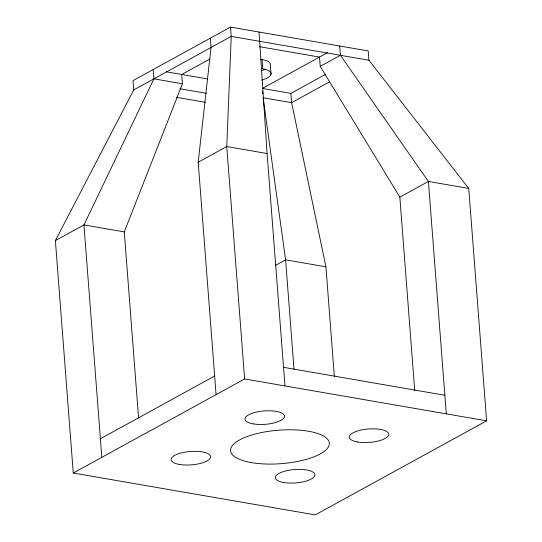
<?xml version="1.0" encoding="UTF-8"?>
<svg xmlns="http://www.w3.org/2000/svg" width="542" height="542" viewBox="0 0 542 542"><rect width="100%" height="100%" fill="white"/><g stroke="black" fill="none" stroke-linecap="round" stroke-linejoin="round"><path stroke-width="0.81" d="M216.075 394.63L198.196 162.227L211.034 47.479L210.316 38.184M138.589 417.95L124.274 231.915L182.437 83.773L181.719 74.478L209.917 59.003M153.196 69.539L153.908 78.834L83.949 224.93L101.828 457.34M55.386 240.607L133.718 89.918L133 80.623L230.513 27.1L368.214 50.934L368.933 60.23L468.735 188.433L486.614 420.836L315.241 514.9L73.265 473.017L55.386 240.607L83.949 224.93L124.274 231.915M133.718 89.918L231.231 36.395L368.933 60.23M327.436 52.73L262.382 88.434L290.898 93.373L325.769 74.234M414.738 390.741L399.84 197.125L320.22 66.381L340.417 55.298L339.698 45.995M329.448 81.903L291.616 102.668L263.094 97.729L285.593 259.835L294.015 369.265M198.196 162.227L226.759 146.55L267.084 153.528L284.97 385.938M275.343 265.465L285.593 259.835L325.925 266.813L334.339 376.25M399.84 197.125L428.404 181.448L468.735 188.433M100.399 438.749L214.646 376.04M73.265 473.017L244.638 378.953L486.614 420.836M259.632 46.72L319.502 57.079L320.22 66.381M166.238 71.795L207.498 78.936M153.908 78.834L182.437 83.773M179.822 88.725L206.427 93.332M176.38 97.303L205.479 102.343M283.541 367.341L444.853 395.267M340.417 55.298L428.404 181.448L446.283 413.858M325.925 266.813L291.616 102.668L290.898 93.373M271.014 74.356L270.295 65.06A19.817 6.714 -4.4 0 0 260.594 59.288M262.037 59.505L262.755 68.807M259.042 32.039L267.084 153.528M262.619 91.537L262.795 93.861M230.513 27.1L231.231 36.395L226.759 146.55L244.638 378.953M261.305 68.583A19.817 6.714 -4.4 0 1 261.861 80.053M265.465 69.213A19.817 6.714 -4.4 0 1 261.867 70.548M179.449 464.44A19.817 6.714 -4.4 0 0 210.553 457.455A19.817 6.714 -4.4 0 0 182.613 452.617A19.817 6.714 -4.4 0 0 179.449 464.44M283.73 482.495A19.817 6.714 -4.4 0 0 314.841 475.503A19.817 6.714 -4.4 0 0 286.894 470.666A19.817 6.714 -4.4 0 0 283.73 482.495M357.584 441.954A19.817 6.714 -4.4 0 0 388.695 434.969A19.817 6.714 -4.4 0 0 360.755 430.131A19.817 6.714 -4.4 0 0 357.584 441.954M253.304 423.905A19.817 6.714 -4.4 0 0 284.408 416.92A19.817 6.714 -4.4 0 0 256.468 412.083A19.817 6.714 -4.4 0 0 253.304 423.905M251.38 462.604A49.546 16.782 -4.4 0 0 329.15 445.138A49.546 16.782 -4.4 0 0 259.3 433.044A49.546 16.782 -4.4 0 0 251.38 462.604"/></g></svg>
